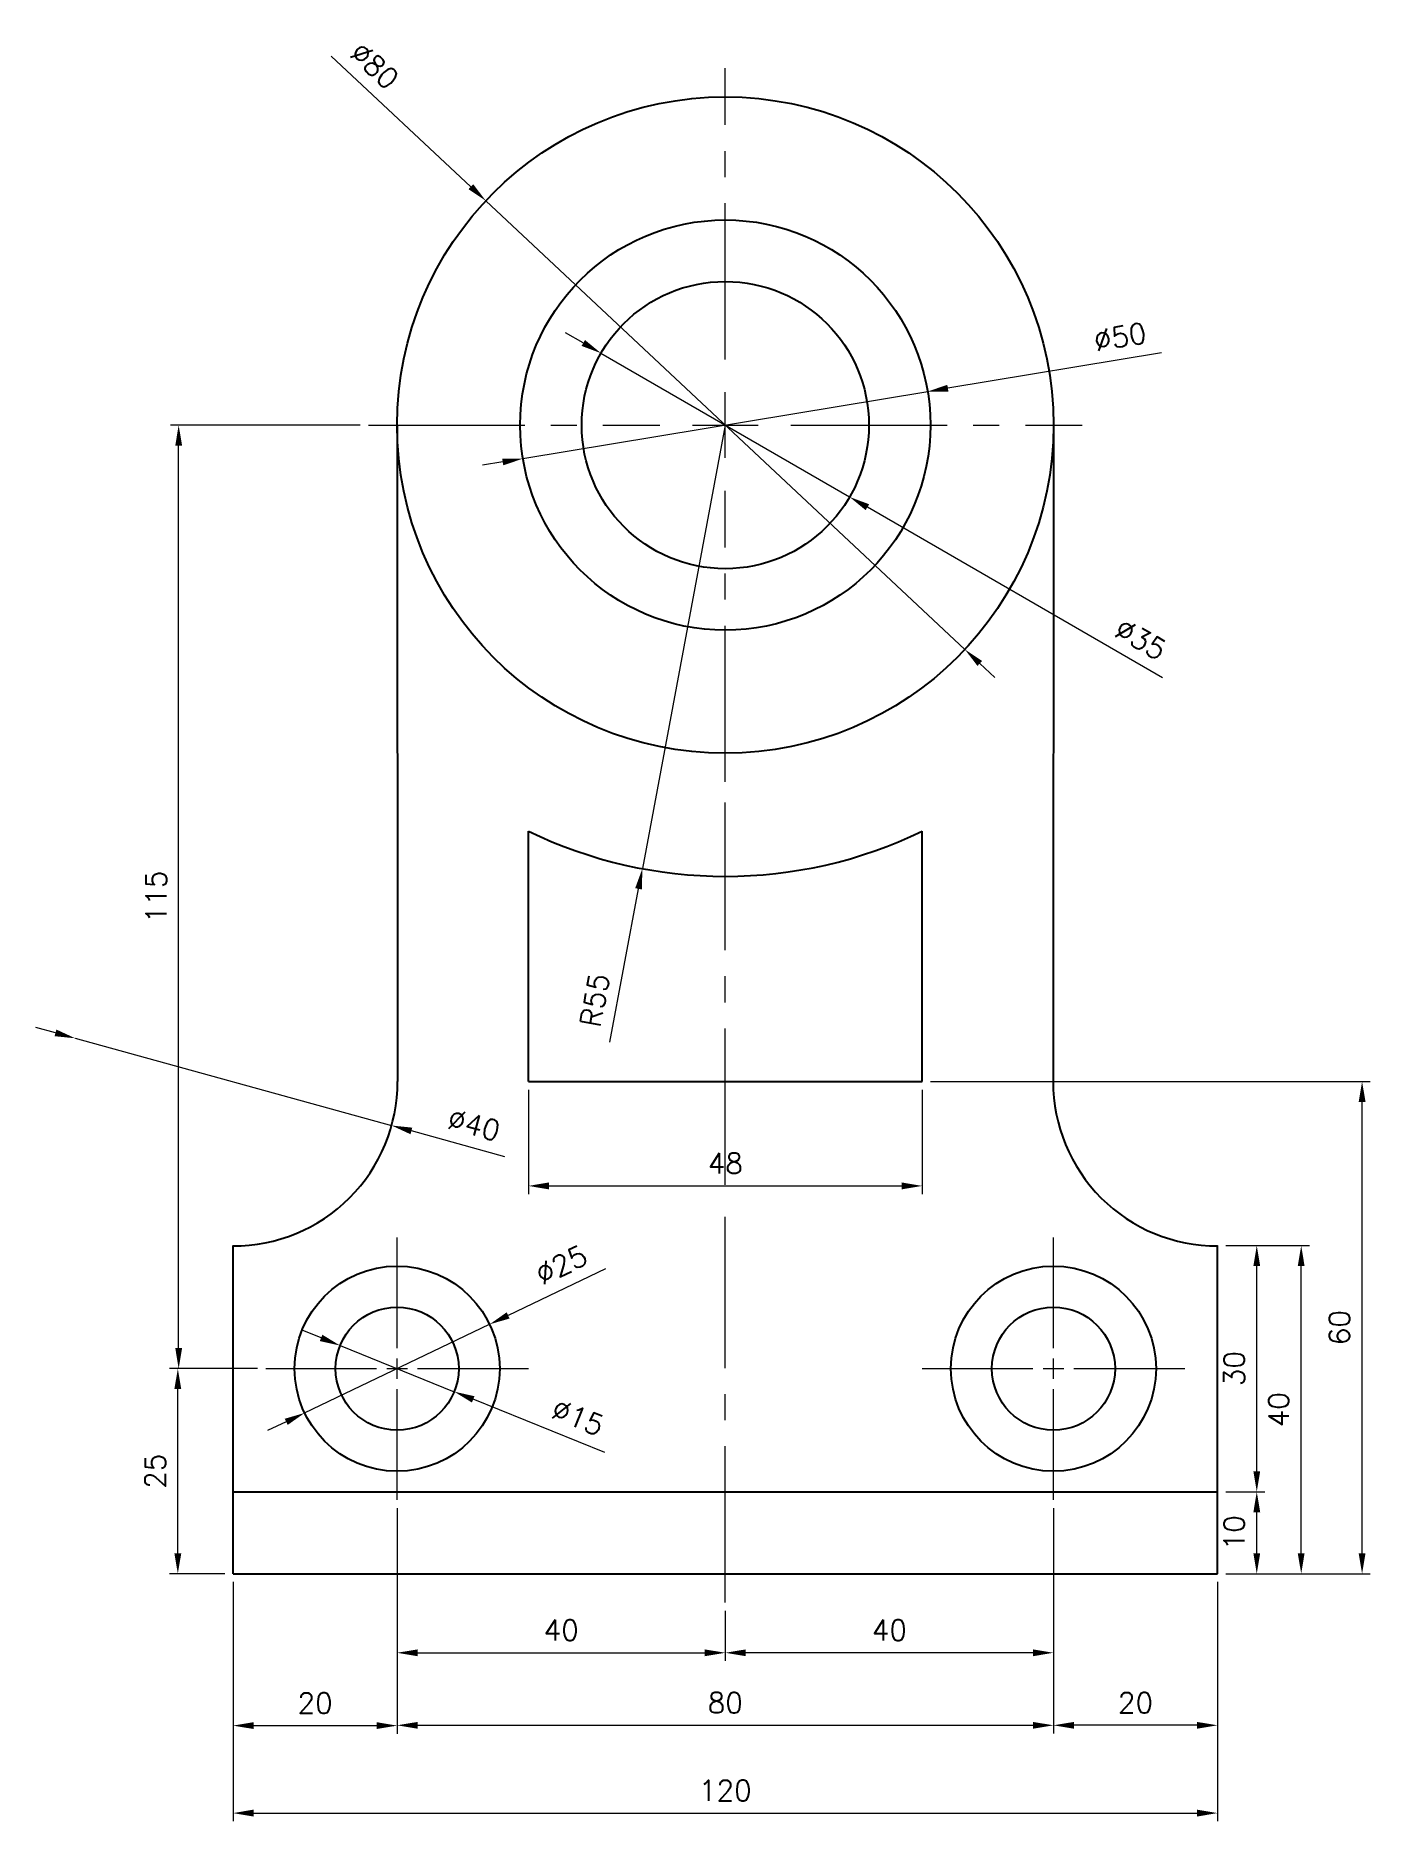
# Model space of a CAD drawing. Header units: millimetres. Extents: x 1109 to 5706, y 1579 to 2401.
# Drawn here: x 1108.6 to 1271.3, y 1579.2 to 1796.8 of the extents above.
import ezdxf

# ---------------------------------------------------------------- set-up
doc = ezdxf.new("R2010")
doc.units = ezdxf.units.MM
doc.linetypes.add('CENTER', pattern=[50.8, 31.75, -6.35, 6.35, -6.35])
doc.linetypes.add('CENTER2', pattern=[28.575, 19.05, -3.175, 3.175, -3.175])
for name, color, linetype, lineweight in [('CENTRO', 1, 'CENTER', 5), ('CONTORNO 1', 3, 'Continuous', 25), ('COTA', 1, 'Continuous', 13)]:
    doc.layers.add(name, color=color, linetype=linetype, lineweight=lineweight)
doc.styles.add('ROMANS', font='romans.shx')
doc.dimstyles.new('Padrão', dxfattribs={"dimtxt": 2.5, "dimasz": 2.5, "dimexe": 1, "dimexo": 1, "dimgap": 1.5, "dimtad": 1, "dimdsep": 46, "dimtxsty": 'ROMANS', "dimblk1": 'ARCHTICK', "dimblk2": 'OBLIQUE', "dimcen": 2.5, "dimclrd": 1, "dimclre": 1, "dimclrt": 2, "dimadec": 0, "dimazin": 2, "dimtfac": 1, "dimtmove": 0, "dimatfit": 3, "dimfxl": 0, "dimlwd": -1, "dimlwe": -1, "dimarcsym": 0})

# ---------------------------------------------------------------- blocks, each defined once
blk = doc.blocks.new('*U7')
at = {"layer": 'CENTRO', "color": 0, "linetype": 'CENTER2'}
for p, q in [((0, 8), (0, 43.5)), ((-43.5, 0), (-8, 0)), ((8, 0), (43.5, 0)), ((0, -43.5), (0, -8))]:
    blk.add_line(p, q, dxfattribs=at)
at = {"layer": 'CENTRO', "color": 0, "linetype": 'Continuous'}
for p, q in [((0, -4), (0, 4)), ((-4, 0), (4, 0))]:
    blk.add_line(p, q, dxfattribs=at)
blk = doc.blocks.new('*U8')
at = {"layer": 'CENTRO', "color": 0, "linetype": 'CENTER2'}
for p, q in [((0, 2.5), (0, 16)), ((-16, 0), (-2.5, 0)), ((2.5, 0), (16, 0)), ((0, -16), (0, -2.5))]:
    blk.add_line(p, q, dxfattribs=at)
at = {"layer": 'CENTRO', "color": 0, "linetype": 'Continuous'}
for p, q in [((-1.25, 0), (1.25, 0)), ((0, -1.25), (0, 1.25))]:
    blk.add_line(p, q, dxfattribs=at)
blk = doc.blocks.new('*U9')
at = {"layer": 'CENTRO', "color": 0, "linetype": 'CENTER2'}
for p, q in [((0, 2.5), (0, 16)), ((-16, 0), (-2.5, 0)), ((2.5, 0), (16, 0)), ((0, -16), (0, -2.5))]:
    blk.add_line(p, q, dxfattribs=at)
at = {"layer": 'CENTRO', "color": 0, "linetype": 'Continuous'}
for p, q in [((-1.25, 0), (1.25, 0)), ((0, -1.25), (0, 1.25))]:
    blk.add_line(p, q, dxfattribs=at)
blk = doc.blocks.new('*U10')
at = {"layer": 'CENTRO', "color": 0, "linetype": 'CENTER2'}
blk.add_line((0, -23.5), (0, 23.5), dxfattribs=at)
blk = doc.blocks.new('*U11')
at = {"layer": 'CENTRO', "color": 0, "linetype": 'CENTER2'}
blk.add_line((0, -27.84), (0, 18.76), dxfattribs=at)
blk = doc.blocks.new('*D12')
at = {"layer": 'COTA', "color": 1}
for p, q in [((1132.64, 1608.34), (1132.64, 1579.17)), ((1252.64, 1608.34), (1252.64, 1579.17)), ((1135.14, 1580.17), (1250.14, 1580.17))]:
    blk.add_line(p, q, dxfattribs=at)
for points in [[(1135.14, 1580.59), (1135.14, 1579.75), (1132.64, 1580.17)], [(1250.14, 1580.59), (1250.14, 1579.75), (1252.64, 1580.17)]]:
    blk.add_solid(points, dxfattribs=at)
at = {"layer": 'Defpoints', "color": 0}
for p in [(1132.64, 1609.34), (1252.64, 1609.34), (1252.64, 1580.17)]:
    blk.add_point(p, dxfattribs=at)
at = {"layer": 'COTA', "color": 2, "insert": (1192.64, 1582.92), "char_height": 2.5, "attachment_point": 5, "style": 'ROMANS'}
blk.add_mtext('120', dxfattribs=at)
blk = doc.blocks.new('_ArchTick')
at = {"color": 0, "linetype": 'ByBlock', "const_width": 0.15}
blk.add_lwpolyline([(-0.5, -0.5), (0.5, 0.5)], dxfattribs=at)
blk = doc.blocks.new('_Oblique')
at = {"color": 0, "linetype": 'ByBlock', "lineweight": -2}
blk.add_line((-0.5, -0.5), (0.5, 0.5), dxfattribs=at)
blk = doc.blocks.new('*D13')
at = {"layer": 'COTA', "color": 1}
for p, q in [((1152.64, 1617.34), (1152.64, 1589.83)), ((1132.64, 1608.34), (1132.64, 1589.83)), ((1135.14, 1590.83), (1150.14, 1590.83))]:
    blk.add_line(p, q, dxfattribs=at)
for points in [[(1135.14, 1591.25), (1135.14, 1590.42), (1132.64, 1590.83)], [(1150.14, 1591.25), (1150.14, 1590.42), (1152.64, 1590.83)]]:
    blk.add_solid(points, dxfattribs=at)
at = {"layer": 'Defpoints', "color": 0}
for p in [(1152.64, 1618.34), (1132.64, 1609.34), (1152.64, 1590.83)]:
    blk.add_point(p, dxfattribs=at)
at = {"layer": 'COTA', "color": 2, "insert": (1142.64, 1593.58), "char_height": 2.5, "attachment_point": 5, "style": 'ROMANS'}
blk.add_mtext('20', dxfattribs=at)
blk = doc.blocks.new('*D14')
at = {"layer": 'COTA', "color": 1}
for p, q in [((1232.64, 1617.34), (1232.64, 1589.87)), ((1252.64, 1608.34), (1252.64, 1589.87)), ((1250.14, 1590.87), (1235.14, 1590.87))]:
    blk.add_line(p, q, dxfattribs=at)
for points in [[(1235.14, 1591.28), (1235.14, 1590.45), (1232.64, 1590.87)], [(1250.14, 1591.28), (1250.14, 1590.45), (1252.64, 1590.87)]]:
    blk.add_solid(points, dxfattribs=at)
at = {"layer": 'Defpoints', "color": 0}
for p in [(1232.64, 1618.34), (1252.64, 1609.34), (1232.64, 1590.87)]:
    blk.add_point(p, dxfattribs=at)
at = {"layer": 'COTA', "color": 2, "insert": (1242.64, 1593.62), "char_height": 2.5, "attachment_point": 5, "style": 'ROMANS'}
blk.add_mtext('20', dxfattribs=at)
blk = doc.blocks.new('*D15')
at = {"layer": 'COTA', "color": 1}
for p, q in [((1152.64, 1617.34), (1152.64, 1589.87)), ((1232.64, 1617.34), (1232.64, 1589.87)), ((1155.14, 1590.87), (1230.14, 1590.87))]:
    blk.add_line(p, q, dxfattribs=at)
for points in [[(1155.14, 1591.28), (1155.14, 1590.45), (1152.64, 1590.87)], [(1230.14, 1591.28), (1230.14, 1590.45), (1232.64, 1590.87)]]:
    blk.add_solid(points, dxfattribs=at)
at = {"layer": 'Defpoints', "color": 0}
for p in [(1152.64, 1618.34), (1232.64, 1618.34), (1232.64, 1590.87)]:
    blk.add_point(p, dxfattribs=at)
at = {"layer": 'COTA', "color": 2, "insert": (1192.64, 1593.62), "char_height": 2.5, "attachment_point": 5, "style": 'ROMANS'}
blk.add_mtext('80', dxfattribs=at)
blk = doc.blocks.new('*D16')
at = {"layer": 'COTA', "color": 1}
for p, q in [((1152.64, 1617.34), (1152.64, 1598.71)), ((1192.64, 1604.84), (1192.64, 1598.71)), ((1155.14, 1599.71), (1190.14, 1599.71))]:
    blk.add_line(p, q, dxfattribs=at)
for points in [[(1155.14, 1600.12), (1155.14, 1599.29), (1152.64, 1599.71)], [(1190.14, 1600.12), (1190.14, 1599.29), (1192.64, 1599.71)]]:
    blk.add_solid(points, dxfattribs=at)
at = {"layer": 'Defpoints', "color": 0}
for p in [(1152.64, 1618.34), (1192.64, 1605.84), (1192.64, 1599.71)]:
    blk.add_point(p, dxfattribs=at)
at = {"layer": 'COTA', "color": 2, "insert": (1172.64, 1602.46), "char_height": 2.5, "attachment_point": 5, "style": 'ROMANS'}
blk.add_mtext('40', dxfattribs=at)
blk = doc.blocks.new('*D17')
at = {"layer": 'COTA', "color": 1}
for p, q in [((1232.64, 1617.34), (1232.64, 1598.71)), ((1192.64, 1604.84), (1192.64, 1598.71)), ((1230.14, 1599.71), (1195.14, 1599.71))]:
    blk.add_line(p, q, dxfattribs=at)
for points in [[(1195.14, 1600.12), (1195.14, 1599.29), (1192.64, 1599.71)], [(1230.14, 1600.12), (1230.14, 1599.29), (1232.64, 1599.71)]]:
    blk.add_solid(points, dxfattribs=at)
at = {"layer": 'Defpoints', "color": 0}
for p in [(1232.64, 1618.34), (1192.64, 1605.84), (1192.64, 1599.71)]:
    blk.add_point(p, dxfattribs=at)
at = {"layer": 'COTA', "color": 2, "insert": (1212.64, 1602.46), "char_height": 2.5, "attachment_point": 5, "style": 'ROMANS'}
blk.add_mtext('40', dxfattribs=at)
blk = doc.blocks.new('*D18')
at = {"layer": 'COTA', "color": 1}
for p, q in [((1135.64, 1634.34), (1124.91, 1634.34)), ((1125.91, 1611.84), (1125.91, 1631.84)), ((1131.64, 1609.34), (1124.91, 1609.34))]:
    blk.add_line(p, q, dxfattribs=at)
for points in [[(1125.49, 1631.84), (1126.33, 1631.84), (1125.91, 1634.34)], [(1125.49, 1611.84), (1126.33, 1611.84), (1125.91, 1609.34)]]:
    blk.add_solid(points, dxfattribs=at)
at = {"layer": 'Defpoints', "color": 0}
for p in [(1125.91, 1634.34), (1136.64, 1634.34), (1132.64, 1609.34)]:
    blk.add_point(p, dxfattribs=at)
at = {"layer": 'COTA', "color": 2, "insert": (1123.16, 1621.84), "char_height": 2.5, "attachment_point": 5, "rotation": 90, "style": 'ROMANS'}
blk.add_mtext('25', dxfattribs=at)
blk = doc.blocks.new('*D19')
at = {"layer": 'COTA', "color": 1}
for p, q in [((1148.14, 1749.34), (1125.01, 1749.34)), ((1126.01, 1636.84), (1126.01, 1746.84)), ((1135.64, 1634.34), (1125.01, 1634.34))]:
    blk.add_line(p, q, dxfattribs=at)
for points in [[(1125.6, 1746.84), (1126.43, 1746.84), (1126.01, 1749.34)], [(1125.6, 1636.84), (1126.43, 1636.84), (1126.01, 1634.34)]]:
    blk.add_solid(points, dxfattribs=at)
at = {"layer": 'Defpoints', "color": 0}
for p in [(1126.01, 1749.34), (1149.14, 1749.34), (1136.64, 1634.34)]:
    blk.add_point(p, dxfattribs=at)
at = {"layer": 'COTA', "color": 2, "insert": (1123.26, 1691.84), "char_height": 2.5, "attachment_point": 5, "rotation": 90, "style": 'ROMANS'}
blk.add_mtext('115', dxfattribs=at)
blk = doc.blocks.new('*D20')
at = {"layer": 'COTA', "color": 1}
for p, q in [((1253.64, 1619.34), (1258.42, 1619.34)), ((1257.42, 1611.84), (1257.42, 1616.84)), ((1253.64, 1609.34), (1258.42, 1609.34))]:
    blk.add_line(p, q, dxfattribs=at)
for points in [[(1257.01, 1616.84), (1257.84, 1616.84), (1257.42, 1619.34)], [(1257.01, 1611.84), (1257.84, 1611.84), (1257.42, 1609.34)]]:
    blk.add_solid(points, dxfattribs=at)
at = {"layer": 'Defpoints', "color": 0}
for p in [(1252.64, 1619.34), (1257.42, 1619.34), (1252.64, 1609.34)]:
    blk.add_point(p, dxfattribs=at)
at = {"layer": 'COTA', "color": 2, "insert": (1254.67, 1614.34), "char_height": 2.5, "attachment_point": 5, "rotation": 90, "style": 'ROMANS'}
blk.add_mtext('10', dxfattribs=at)
blk = doc.blocks.new('*D21')
at = {"layer": 'COTA', "color": 1}
for p, q in [((1253.64, 1649.34), (1258.42, 1649.34)), ((1257.42, 1621.84), (1257.42, 1646.84)), ((1253.64, 1619.34), (1258.42, 1619.34))]:
    blk.add_line(p, q, dxfattribs=at)
for points in [[(1257.01, 1646.84), (1257.84, 1646.84), (1257.42, 1649.34)], [(1257.01, 1621.84), (1257.84, 1621.84), (1257.42, 1619.34)]]:
    blk.add_solid(points, dxfattribs=at)
at = {"layer": 'Defpoints', "color": 0}
for p in [(1252.64, 1649.34), (1257.42, 1649.34), (1252.64, 1619.34)]:
    blk.add_point(p, dxfattribs=at)
at = {"layer": 'COTA', "color": 2, "insert": (1254.67, 1634.34), "char_height": 2.5, "attachment_point": 5, "rotation": 90, "style": 'ROMANS'}
blk.add_mtext('30', dxfattribs=at)
blk = doc.blocks.new('*D23')
at = {"layer": 'COTA', "color": 1}
for p, q in [((1217.64, 1669.34), (1271.26, 1669.34)), ((1270.26, 1611.84), (1270.26, 1666.84)), ((1253.64, 1609.34), (1271.26, 1609.34))]:
    blk.add_line(p, q, dxfattribs=at)
for points in [[(1269.84, 1666.84), (1270.68, 1666.84), (1270.26, 1669.34)], [(1269.84, 1611.84), (1270.68, 1611.84), (1270.26, 1609.34)]]:
    blk.add_solid(points, dxfattribs=at)
at = {"layer": 'Defpoints', "color": 0}
for p in [(1216.64, 1669.34), (1270.26, 1669.34), (1252.64, 1609.34)]:
    blk.add_point(p, dxfattribs=at)
at = {"layer": 'COTA', "color": 2, "insert": (1267.51, 1639.34), "char_height": 2.5, "attachment_point": 5, "rotation": 90, "style": 'ROMANS'}
blk.add_mtext('60', dxfattribs=at)
blk = doc.blocks.new('*D24')
at = {"layer": 'COTA', "color": 1}
for p, q in [((1253.64, 1649.34), (1263.84, 1649.34)), ((1262.84, 1611.84), (1262.84, 1646.84)), ((1253.64, 1609.34), (1263.84, 1609.34))]:
    blk.add_line(p, q, dxfattribs=at)
for points in [[(1262.42, 1646.84), (1263.25, 1646.84), (1262.84, 1649.34)], [(1262.42, 1611.84), (1263.25, 1611.84), (1262.84, 1609.34)]]:
    blk.add_solid(points, dxfattribs=at)
at = {"layer": 'Defpoints', "color": 0}
for p in [(1252.64, 1649.34), (1262.84, 1649.34), (1252.64, 1609.34)]:
    blk.add_point(p, dxfattribs=at)
at = {"layer": 'COTA', "color": 2, "insert": (1260.09, 1629.34), "char_height": 2.5, "attachment_point": 5, "rotation": 90, "style": 'ROMANS'}
blk.add_mtext('40', dxfattribs=at)
blk = doc.blocks.new('*D25')
at = {"layer": 'COTA', "color": 1}
for p, q in [((1168.64, 1668.34), (1168.64, 1655.61)), ((1216.64, 1668.34), (1216.64, 1655.61)), ((1171.14, 1656.61), (1214.14, 1656.61))]:
    blk.add_line(p, q, dxfattribs=at)
for points in [[(1171.14, 1657.03), (1171.14, 1656.19), (1168.64, 1656.61)], [(1214.14, 1657.03), (1214.14, 1656.19), (1216.64, 1656.61)]]:
    blk.add_solid(points, dxfattribs=at)
at = {"layer": 'Defpoints', "color": 0}
for p in [(1168.64, 1669.34), (1216.64, 1669.34), (1216.64, 1656.61)]:
    blk.add_point(p, dxfattribs=at)
at = {"layer": 'COTA', "color": 2, "insert": (1192.64, 1659.36), "char_height": 2.5, "attachment_point": 5, "style": 'ROMANS'}
blk.add_mtext('48', dxfattribs=at)
blk = doc.blocks.new('*D26')
at = {"layer": 'COTA', "color": 1}
for p, q in [((1192.64, 1749.34), (1182.53, 1695.28)), ((1178.57, 1674.12), (1182.07, 1692.82))]:
    blk.add_line(p, q, dxfattribs=at)
blk.add_solid([(1181.66, 1692.9), (1182.48, 1692.74), (1182.53, 1695.28)], dxfattribs=at)
at = {"layer": 'Defpoints', "color": 0}
for p in [(1192.64, 1749.34), (1182.53, 1695.28)]:
    blk.add_point(p, dxfattribs=at)
at = {"layer": 'COTA', "color": 2, "insert": (1176.74, 1679.26), "char_height": 2.5, "attachment_point": 5, "rotation": 79.4049, "style": 'ROMANS'}
blk.add_mtext('R55', dxfattribs=at)
blk = doc.blocks.new('*D27')
at = {"layer": 'COTA', "color": 1}
for p, q in [((1143.37, 1638.08), (1141.05, 1639.02)), ((1145.69, 1637.15), (1159.6, 1631.53)), ((1177.96, 1624.12), (1161.92, 1630.6))]:
    blk.add_line(p, q, dxfattribs=at)
for points in [[(1143.53, 1638.47), (1143.21, 1637.7), (1145.69, 1637.15)], [(1162.07, 1630.98), (1161.76, 1630.21), (1159.6, 1631.53)]]:
    blk.add_solid(points, dxfattribs=at)
at = {"layer": 'Defpoints', "color": 0}
for p in [(1145.69, 1637.15), (1159.6, 1631.53)]:
    blk.add_point(p, dxfattribs=at)
at = {"layer": 'COTA', "color": 2, "insert": (1174.67, 1628.41), "char_height": 2.5, "attachment_point": 5, "rotation": 338.0139, "style": 'ROMANS'}
blk.add_mtext('∅15', dxfattribs=at)
blk = doc.blocks.new('*D28')
at = {"layer": 'COTA', "color": 1}
for p, q in [((1178.05, 1646.52), (1166.17, 1640.82)), ((1141.37, 1628.94), (1163.91, 1639.74)), ((1139.12, 1627.86), (1136.86, 1626.78))]:
    blk.add_line(p, q, dxfattribs=at)
for points in [[(1165.99, 1641.2), (1166.35, 1640.45), (1163.91, 1639.74)], [(1138.94, 1628.23), (1139.3, 1627.48), (1141.37, 1628.94)]]:
    blk.add_solid(points, dxfattribs=at)
at = {"layer": 'Defpoints', "color": 0}
for p in [(1163.91, 1639.74), (1141.37, 1628.94)]:
    blk.add_point(p, dxfattribs=at)
at = {"layer": 'COTA', "color": 2, "insert": (1172.66, 1646.99), "char_height": 2.5, "attachment_point": 5, "rotation": 25.6128, "style": 'ROMANS'}
blk.add_mtext('∅25', dxfattribs=at)
blk = doc.blocks.new('*D29')
at = {"layer": 'COTA', "color": 1}
for p, q in [((1175.33, 1759.35), (1173.16, 1760.6)), ((1177.49, 1758.1), (1207.79, 1740.58)), ((1245.93, 1718.53), (1209.96, 1739.33))]:
    blk.add_line(p, q, dxfattribs=at)
for points in [[(1175.54, 1759.71), (1175.12, 1758.99), (1177.49, 1758.1)], [(1210.17, 1739.69), (1209.75, 1738.97), (1207.79, 1740.58)]]:
    blk.add_solid(points, dxfattribs=at)
at = {"layer": 'Defpoints', "color": 0}
for p in [(1177.49, 1758.1), (1207.79, 1740.58)]:
    blk.add_point(p, dxfattribs=at)
at = {"layer": 'COTA', "color": 2, "insert": (1243.28, 1723.24), "char_height": 2.5, "attachment_point": 5, "rotation": 329.964, "style": 'ROMANS'}
blk.add_mtext('∅35', dxfattribs=at)
blk = doc.blocks.new('*D30')
at = {"layer": 'COTA', "color": 1}
for p, q in [((1245.81, 1758.15), (1219.77, 1753.83)), ((1167.98, 1745.25), (1217.31, 1753.43)), ((1165.51, 1744.85), (1163.05, 1744.44))]:
    blk.add_line(p, q, dxfattribs=at)
for points in [[(1219.7, 1754.25), (1219.84, 1753.42), (1217.31, 1753.43)], [(1165.44, 1745.26), (1165.58, 1744.44), (1167.98, 1745.25)]]:
    blk.add_solid(points, dxfattribs=at)
at = {"layer": 'Defpoints', "color": 0}
for p in [(1217.31, 1753.43), (1167.98, 1745.25)]:
    blk.add_point(p, dxfattribs=at)
at = {"layer": 'COTA', "color": 2, "insert": (1240.76, 1760.1), "char_height": 2.5, "attachment_point": 5, "rotation": 9.4059, "style": 'ROMANS'}
blk.add_mtext('∅50', dxfattribs=at)
blk = doc.blocks.new('*D31')
at = {"layer": 'COTA', "color": 1}
for p, q in [((1144.62, 1794.31), (1161.62, 1778.39)), ((1221.84, 1722), (1163.45, 1776.68)), ((1223.66, 1720.29), (1225.49, 1718.58))]:
    blk.add_line(p, q, dxfattribs=at)
for points in [[(1161.91, 1778.7), (1161.34, 1778.09), (1163.45, 1776.68)], [(1223.95, 1720.59), (1223.38, 1719.99), (1221.84, 1722)]]:
    blk.add_solid(points, dxfattribs=at)
at = {"layer": 'Defpoints', "color": 0}
for p in [(1163.45, 1776.68), (1221.84, 1722)]:
    blk.add_point(p, dxfattribs=at)
at = {"layer": 'COTA', "color": 2, "insert": (1149.9, 1793.14), "char_height": 2.5, "attachment_point": 5, "rotation": 316.8778, "style": 'ROMANS'}
blk.add_mtext('∅80', dxfattribs=at)
blk = doc.blocks.new('*D32')
at = {"layer": 'COTA', "color": 1}
for p, q in [((1111, 1675.27), (1108.59, 1675.93)), ((1113.41, 1674.6), (1151.97, 1663.97)), ((1165.76, 1660.17), (1154.38, 1663.31))]:
    blk.add_line(p, q, dxfattribs=at)
for points in [[(1111.11, 1675.67), (1110.89, 1674.86), (1113.41, 1674.6)], [(1154.49, 1663.71), (1154.27, 1662.91), (1151.97, 1663.97)]]:
    blk.add_solid(points, dxfattribs=at)
at = {"layer": 'Defpoints', "color": 0}
for p in [(1113.41, 1674.6), (1151.97, 1663.97)]:
    blk.add_point(p, dxfattribs=at)
at = {"layer": 'COTA', "color": 2, "insert": (1162.01, 1664.06), "char_height": 2.5, "attachment_point": 5, "rotation": 344.5903, "style": 'ROMANS'}
blk.add_mtext('∅40', dxfattribs=at)

msp = doc.modelspace()

# ---------------------------------------------------------------- linework, layer by layer
at = {"layer": 'CONTORNO 1'}
for p, q in [((1152.642, 1749.34), (1152.689, 1669.34)), ((1232.642, 1749.34), (1232.596, 1669.287)), ((1168.642, 1669.34), (1168.642, 1699.853)), ((1216.642, 1669.34), (1216.642, 1699.853)), ((1152.689, 1669.34), (1152.642, 1669.34)), ((1168.642, 1669.34), (1216.642, 1669.34)), ((1132.642, 1609.34), (1132.642, 1649.34)), ((1252.642, 1609.34), (1252.642, 1649.34)), ((1132.642, 1619.34), (1252.642, 1619.34)), ((1132.642, 1609.34), (1252.642, 1609.34))]:
    msp.add_line(p, q, dxfattribs=at)
for centre, radius in [((1192.642, 1749.34), 40), ((1192.642, 1749.34), 25), ((1192.642, 1749.34), 17.5), ((1152.642, 1634.34), 12.5), ((1232.642, 1634.34), 12.5), ((1152.642, 1634.34), 7.5), ((1232.642, 1634.34), 7.5)]:
    msp.add_circle(centre, radius, dxfattribs=at)
for centre, radius, start, end in [((1192.642, 1749.34), 55, 244.1279, 295.8721), ((1132.689, 1669.287), 20, 269.86717, 0.15425), ((1252.596, 1669.287), 20, 179.93363, 270.13283)]:
    msp.add_arc(centre, radius, start, end, dxfattribs=at)

# ---------------------------------------------------------------- block references
at = {"layer": 'CENTRO', "linetype": 'CENTER2'}
for name, p in [('*U7', (1192.642, 1749.34)), ('*U11', (1192.642, 1684.597)), ('*U10', (1192.642, 1629.34)), ('*U8', (1152.642, 1634.34)), ('*U9', (1232.642, 1634.34))]:
    msp.add_blockref(name, p, dxfattribs=at)

# ---------------------------------------------------------------- dimensions: what is measured, and where the dimension line sits
at = {"layer": 'COTA'}
for p1, p2, picture, middle in [((1221.838, 1721.998), (1163.446, 1776.683), '*D31', (1148.017, 1791.133)), ((1167.978, 1745.255), (1217.306, 1753.426), '*D30', (1241.213, 1757.386)), ((1177.492, 1758.1), (1207.792, 1740.581), '*D29', (1241.9, 1720.86)), ((1141.371, 1628.937), (1163.914, 1639.744), '*D28', (1173.853, 1644.509)), ((1145.688, 1637.148), (1159.597, 1631.533), '*D27', (1173.641, 1625.862))]:
    dim = msp.add_diameter_dim_2p(p1=p1, p2=p2, dimstyle='Padrão', dxfattribs=at)
    dim.commit()
    dim.dimension.update_dxf_attribs({"geometry": picture, "text_midpoint": middle, "dimtype": 163})
for base, p1, p2, picture, middle in [((1126.015, 1749.34), (1136.642, 1634.34), (1149.142, 1749.34), '*D19', (1123.265, 1691.84)), ((1270.259, 1669.34), (1252.642, 1609.34), (1216.642, 1669.34), '*D23', (1267.509, 1639.34)), ((1257.423, 1649.34), (1252.642, 1619.34), (1252.642, 1649.34), '*D21', (1254.673, 1634.34)), ((1125.911, 1634.34), (1132.642, 1609.34), (1136.642, 1634.34), '*D18', (1123.161, 1621.84))]:
    dim = msp.add_linear_dim(base=base, p1=p1, p2=p2, angle=90, dimstyle='Padrão', dxfattribs=at)
    dim.commit()
    dim.dimension.update_dxf_attribs({"geometry": picture, "text_midpoint": middle})
dim = msp.add_radius_dim(center=(1192.642, 1749.34), mpoint=(1182.53, 1695.278), dimstyle='Padrão', dxfattribs=at)
dim.commit()
dim.dimension.update_dxf_attribs({"geometry": '*D26', "text_midpoint": (1179.439, 1678.758), "dimtype": 164})
dim = msp.add_diameter_dim_2p(p1=(1113.408, 1674.601), p2=(1151.97, 1663.972), dimstyle='Padrão', dxfattribs=at)
dim.commit()
dim.dimension.update_dxf_attribs({"geometry": '*D32', "text_midpoint": (1162.008, 1664.058)})
for base, p1, p2, picture, middle in [((1216.642, 1656.609), (1168.642, 1669.34), (1216.642, 1669.34), '*D25', (1192.642, 1659.359)), ((1152.642, 1590.832), (1132.642, 1609.34), (1152.642, 1618.34), '*D13', (1142.642, 1593.582)), ((1232.642, 1590.868), (1152.642, 1618.34), (1232.642, 1618.34), '*D15', (1192.642, 1593.618)), ((1192.642, 1599.706), (1152.642, 1618.34), (1192.642, 1605.84), '*D16', (1172.642, 1602.456)), ((1192.642, 1599.706), (1232.642, 1618.34), (1192.642, 1605.84), '*D17', (1212.642, 1602.456)), ((1232.642, 1590.868), (1252.642, 1609.34), (1232.642, 1618.34), '*D14', (1242.642, 1593.618)), ((1252.642, 1580.171), (1132.642, 1609.34), (1252.642, 1609.34), '*D12', (1192.642, 1582.921))]:
    dim = msp.add_linear_dim(base=base, p1=p1, p2=p2, dimstyle='Padrão', dxfattribs=at)
    dim.commit()
    dim.dimension.update_dxf_attribs({"geometry": picture, "text_midpoint": middle})
for base, p2, picture, middle in [((1262.835, 1649.34), (1252.642, 1649.34), '*D24', (1262.835, 1629.34)), ((1257.423, 1619.34), (1252.642, 1619.34), '*D20', (1257.423, 1614.34))]:
    dim = msp.add_linear_dim(base=base, p1=(1252.642, 1609.34), p2=p2, angle=90, dimstyle='Padrão', dxfattribs=at)
    dim.commit()
    dim.dimension.update_dxf_attribs({"geometry": picture, "text_midpoint": middle, "dimtype": 160})

doc.saveas('drawing.dxf')
